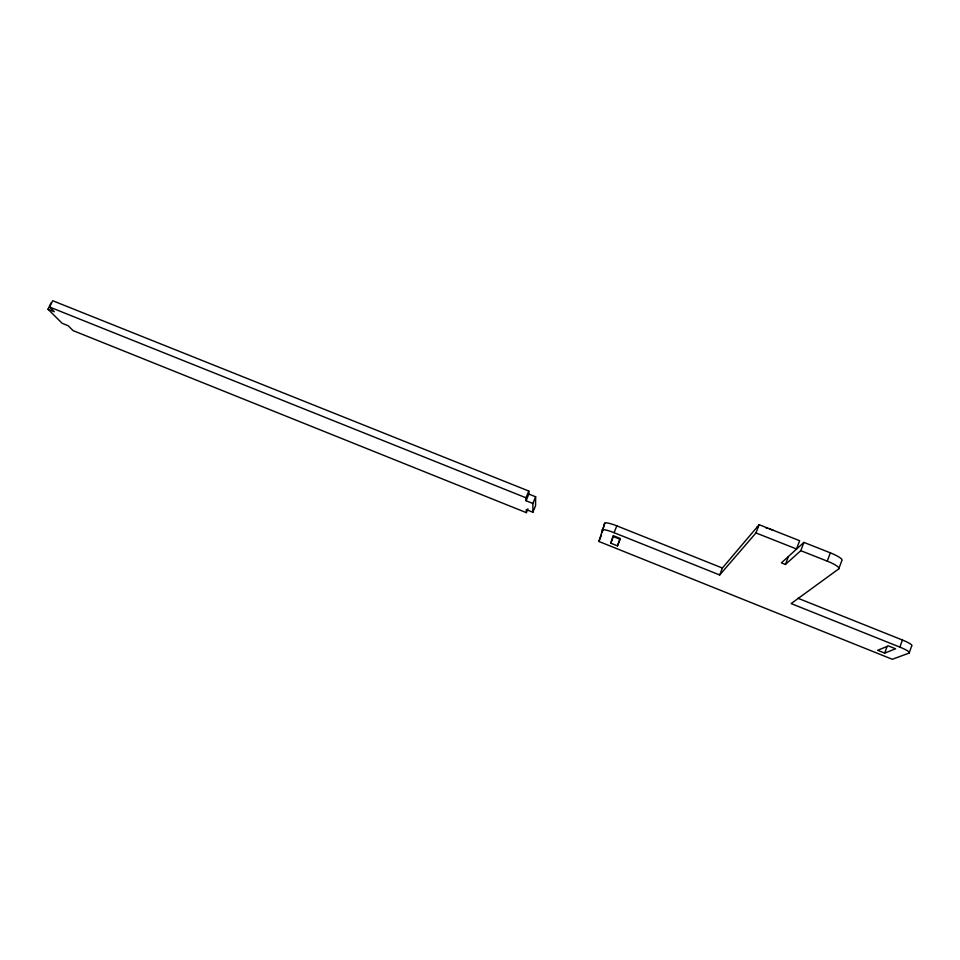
<?xml version="1.0" encoding="UTF-8"?>
<svg xmlns="http://www.w3.org/2000/svg" width="960" height="960" viewBox="0 0 960 960"><rect width="100%" height="100%" fill="white"/><g stroke="black" fill="none" stroke-linecap="round" stroke-linejoin="round"><path stroke-width="1.44" d="M48 309.216L62.16 323.316L68.256 325.764L73.104 330.624L526.344 512.652L526.272 509.592L532.872 512.244L532.884 503.484L535.644 496.788L528.84 494.064L528.804 491.052L52.68 300.72L49.608 307.044L54.276 311.736L48 309.216L51.036 302.94M535.644 496.788L535.548 505.752L532.872 512.244M797.892 598.236L902.436 640.02A13.2 2.112 20.2 0 1 911.652 646.032L909.108 653.088L892.296 659.28L598.896 541.464L604.656 523.272A12.432 2.1 21.9 0 1 616.824 525.852L722.376 568.044L759.132 524.7L799.632 540.708L796.5 548.976L755.964 532.932L719.7 574.98L614.076 532.692A12.444 2.04 22 0 0 601.92 530.04M602.208 532.368L604.656 523.272M610.776 543.18L613.152 535.632L620.052 538.404L617.484 545.868L610.776 543.18L613.416 536.604L620.112 539.292L617.484 545.868M909.108 653.088A13.212 2.064 20.3 0 0 899.868 647.112L902.436 640.02M884.676 653.1L895.596 648.792L888.372 645.9L877.68 650.292L884.676 653.1L887.148 646.296M830.352 552.84A15.36 3 20.3 0 1 841.824 560.652L838.752 568.896A15.372 2.928 20.3 0 0 827.244 561.144L830.352 552.84L803.904 542.388L781.404 562.872L785.436 564.468L800.784 550.668L803.904 542.388M785.436 564.468L788.4 556.656M755.964 532.932L759.132 524.7M719.7 574.98L722.376 568.044M598.896 541.464L601.512 534.972M614.076 532.692L616.824 525.852M532.884 503.484L526.08 500.748L526.008 497.796L528.804 491.052M526.08 500.748L528.84 494.064M526.344 512.652L527.928 508.8M838.752 568.896L791.136 603.576L899.868 647.112M800.784 550.668L827.244 561.144M49.608 307.044L526.008 497.796M757.056 527.148A15.168 3 20.7 0 1 758.064 526.704M765.924 527.832A15.168 3 20.7 0 1 767.712 528.348M769.56 528.936A15.168 3 20.7 0 1 773.304 530.304"/></g></svg>
